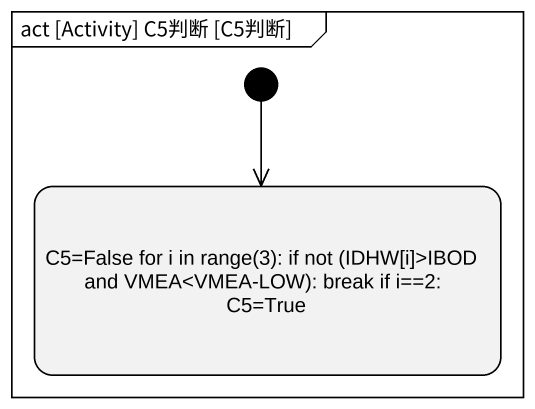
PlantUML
@startuml
mainframe act [Activity] C5判断 [C5判断]
hide empty description
state "C5=False for i in range(3): if not (IDHW[i]>IBOD and VMEA<VMEA-LOW): break if i==2: C5=True" as C5_False_for_i_in_range_3
[*] --> C5_False_for_i_in_range_3
@enduml
